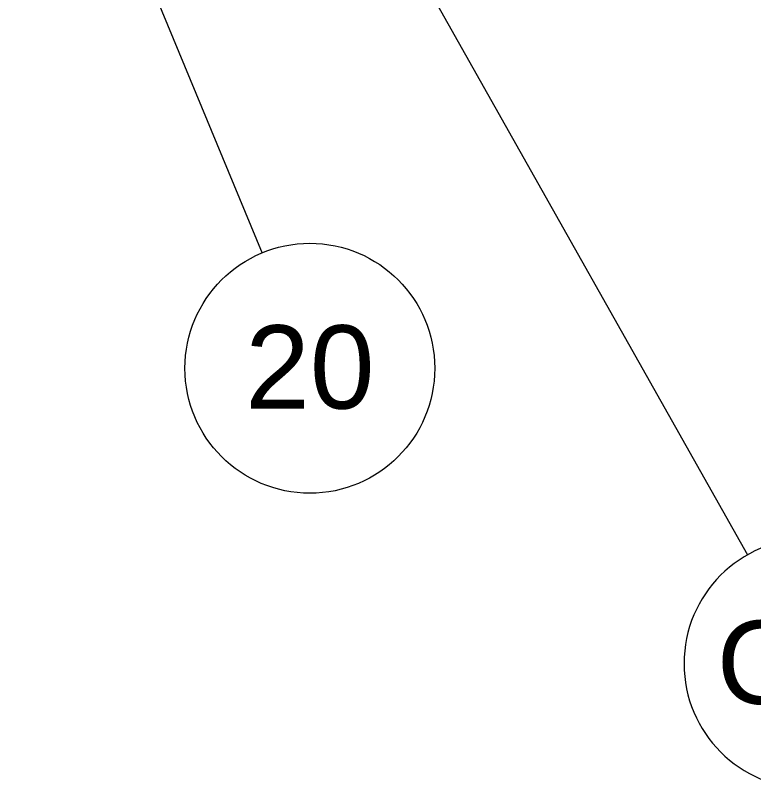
# Model space of a CAD drawing. Header units: millimetres. Extents: x -4172 to 126100, y -2 to 142133.
# Drawn here: x 99693 to 101909, y 39817 to 42137 of the extents above; entities that cross this region are included whole.
import ezdxf

# ---------------------------------------------------------------- set-up
doc = ezdxf.new("R2010")
doc.units = ezdxf.units.MM
doc.header["$LTSCALE"] = 100
doc.layers.add('Symbol', color=7, linetype='Continuous', lineweight=18)
doc.styles.add('Note Text', font='arial.ttf')

# ---------------------------------------------------------------- blocks, each defined once
blk = doc.blocks.new('Balloon4')
at = {"layer": 'Symbol'}
for p, q in [((997.887, 429.812), (996.93, 432.121)), ((998.349, 430.003), (996.93, 432.121)), ((996.93, 432.121), (997.425, 429.62)), ((997.425, 429.62), (998.349, 430.003)), ((997.887, 429.812), (1004.339, 414.239))]:
    blk.add_line(p, q, dxfattribs=at)
at = {"layer": 'Symbol', "flags": 128}
blk.add_lwpolyline([(998.349, 430.003), (996.93, 432.121), (997.425, 429.62), (998.349, 430.003)], dxfattribs=at)
at = {"layer": 'Symbol'}
blk.add_circle((1005.77, 410.785), 3.75, dxfattribs=at)
blk.add_solid([(998.349, 430.003), (996.93, 432.121), (997.425, 429.62), (998.349, 430.003)], dxfattribs=at)
at = {"layer": 'Symbol', "insert": (1005.77, 410.806), "char_height": 2.5, "attachment_point": 5, "style": 'Note Text'}
blk.add_mtext('20', dxfattribs=at)
blk = doc.blocks.new('Balloon25')
at = {"layer": 'Symbol'}
blk.add_line((1002.575, 434.144), (1018.914, 405.185), dxfattribs=at)
blk.add_arc((1020.755, 401.921), 3.75, 90, 270, dxfattribs=at)
at = {"layer": 'Symbol', "insert": (1029.541, 401.942), "char_height": 2.5, "attachment_point": 5, "style": 'Note Text'}
blk.add_mtext('OS1.C1.HW03', dxfattribs=at)

msp = doc.modelspace()

# ---------------------------------------------------------------- block references
at = {"layer": 'Symbol', "xscale": 100, "yscale": 100, "zscale": 100}
for name in ['Balloon25', 'Balloon4']:
    msp.add_blockref(name, (0, 0), dxfattribs=at)

doc.saveas('drawing.dxf')
